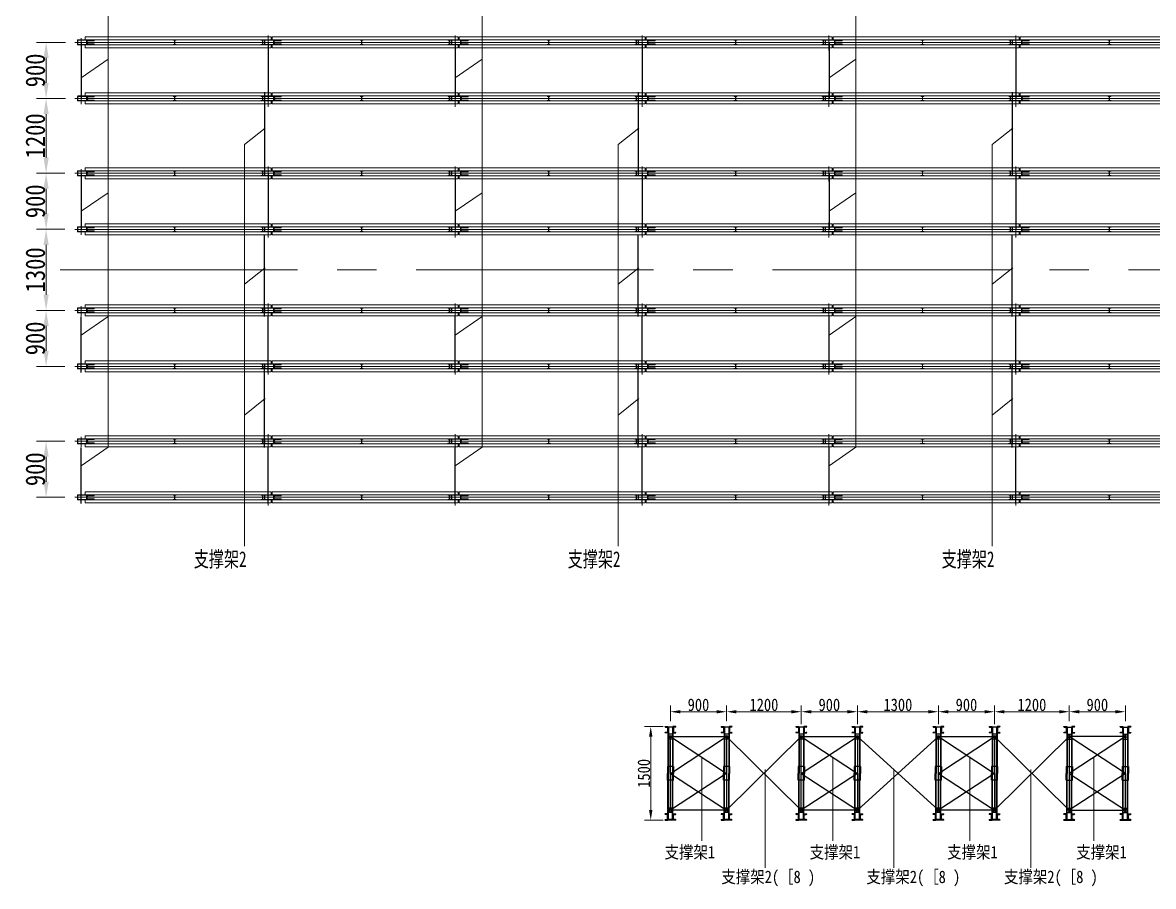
# Model space of a CAD drawing. Header units: millimetres. Extents: x -724662 to -98163, y -2532159 to 119496.
# Drawn here: x -100186.9 to -100005.5, y 114291.8 to 114430.4 of the extents above; entities that cross this region are included whole.
import ezdxf

# ---------------------------------------------------------------- set-up
doc = ezdxf.new("R2010")
doc.units = ezdxf.units.MM
doc.header["$LTSCALE"] = 20
doc.linetypes.add('CENTER', pattern=[2, 1.25, -0.25, 0.25, -0.25])
doc.linetypes.add('CENTER2', pattern=[28.575, 19.05, -3.175, 3.175, -3.175])
doc.layers.get('0').update_dxf_attribs({"lineweight": 25})
for name, color, linetype, lineweight in [('Dim', 6, 'Continuous', 18), ('Layer3', 6, 'CENTER', 9), ('text', 7, 'Continuous', 18), ('中心线', 3, 'CENTER2', 13), ('标注', 1, 'Continuous', 13), ('粗实线', 7, 'Continuous', 25), ('细实线', 1, 'Continuous', 13)]:
    doc.layers.add(name, color=color, linetype=linetype, lineweight=lineweight)
doc.layers.add('点划线', color=6, linetype='CENTER')
doc.styles.get("Standard").update_dxf_attribs({"font": 'simsun.ttf', "width": 0.85})
doc.styles.add('文本1', font='simsun.ttf', dxfattribs={"width": 0.71, "height": 2.2})
doc.dimstyles.new('100', dxfattribs={"dimscale": 1.25, "dimtxt": 2.5, "dimasz": 2, "dimexe": 1.25, "dimexo": 1.25, "dimgap": 0.125, "dimtad": 1, "dimdec": 0, "dimlfac": 100, "dimdsep": 46, "dimtxsty": 'Standard', "dimcen": 0.001, "dimclrd": 256, "dimclre": 256, "dimclrt": 7, "dimadec": 4, "dimazin": 2, "dimtfac": 1, "dimtdec": 0, "dimtmove": 1, "dimatfit": 2, "dimfxlon": 1, "dimlwd": -1, "dimlwe": -1, "dimarcsym": 0})
doc.dimstyles.new('100-0.8', dxfattribs={"dimscale": 0.8, "dimtxt": 2.5, "dimasz": 2, "dimexe": 1.25, "dimexo": 1.25, "dimgap": 0.125, "dimtad": 1, "dimdec": 0, "dimlfac": 100, "dimdsep": 46, "dimtxsty": 'Standard', "dimcen": 0.001, "dimclrd": 256, "dimclre": 256, "dimclrt": 7, "dimadec": 4, "dimazin": 2, "dimtfac": 1, "dimtdec": 0, "dimtmove": 1, "dimatfit": 2, "dimfxlon": 1, "dimlwd": -1, "dimlwe": -1, "dimarcsym": 0})

# ---------------------------------------------------------------- blocks, each defined once
blk = doc.blocks.new('*D608')
at = {"layer": 'Defpoints', "color": 0, "transparency": 16777216}
for p in [(-100177.51, 114427.21), (-100183.14, 114418.21), (-100177.51, 114418.21)]:
    blk.add_point(p, dxfattribs=at)
at = {"layer": '标注', "transparency": 16777216}
for p, q in [((-100180.01, 114427.21), (-100184.7, 114427.21)), ((-100183.14, 114424.71), (-100183.14, 114420.71))]:
    blk.add_line(p, q, dxfattribs=at)
at = {"layer": '标注', "linetype": 'ByBlock', "transparency": 16777216}
blk.add_line((-100180.01, 114418.21), (-100184.7, 114418.21), dxfattribs=at)
at = {"layer": '标注', "transparency": 16777216}
for points in [[(-100183.55, 114424.71), (-100182.72, 114424.71), (-100183.14, 114427.21)], [(-100183.55, 114420.71), (-100182.72, 114420.71), (-100183.14, 114418.21)]]:
    blk.add_solid(points, dxfattribs=at)
at = {"layer": '标注', "color": 7, "transparency": 16777216, "insert": (-100184.86, 114422.71), "char_height": 3.125, "attachment_point": 5, "rotation": 90}
blk.add_mtext('900', dxfattribs=at)
blk = doc.blocks.new('贝雷梁侧面')
at = {"layer": '粗实线', "ltscale": 0.05}
for p, q in [((-528, 8040), (-240, 8040)), ((-528, 8040), (-528, 8040)), ((-480, 7992), (-336, 7992)), ((-288, 7944), (-288, 7536)), ((-240, 8040), (-240, 7440)), ((240, 7980), (-240, 7980)), ((-204, 7980), (-204, 3540)), ((204, 7980), (204, 3540)), ((528, 8040), (240, 8040)), ((240, 8040), (240, 7440)), ((528, 8040), (240, 8040)), ((288, 7944), (288, 7536)), ((480, 7992), (336, 7992)), ((480, 7992), (336, 7992)), ((528, 8040), (528, 8040)), ((528, 8040), (528, 8040)), ((-240, 7440), (-528, 7440)), ((-528, 7440), (-528, 7440)), ((-336, 7488), (-480, 7488)), ((-240, 7440), (-240, 3540)), ((204, 7320), (-204, 7320)), ((204, 6840), (-204, 6840)), ((240, 7440), (528, 7440)), ((240, 7440), (240, 3540)), ((336, 7488), (480, 7488)), ((528, 7440), (528, 7440)), ((-300, 4200), (-300, 3540)), ((-240, 4200), (-300, 4200)), ((-300, 2880), (-300, 3540)), ((-240, -360), (-240, 3540)), ((204, 4200), (-204, 4200)), ((-204, -900), (-204, 3540)), ((204, -900), (204, 3540)), ((300, 4200), (240, 4200)), ((240, -360), (240, 3540)), ((300, 4200), (300, 3540)), ((300, 2880), (300, 3540)), ((-240, 2880), (-300, 2880)), ((204, 2880), (-204, 2880)), ((300, 2880), (240, 2880)), ((204, 180), (-204, 180)), ((-240, -360), (-528, -360)), ((-528, -360), (-528, -360)), ((528, -960), (-528, -960)), ((-528, -960), (-240, -960)), ((-528, -960), (-528, -960)), ((528, -960), (-528, -960)), ((-528, -960), (-240, -960)), ((-528, -960), (-528, -960)), ((-336, -408), (-480, -408)), ((-480, -912), (-336, -912)), ((-480, -912), (-336, -912)), ((-288, -864), (-288, -456)), ((-240, -960), (-240, -360)), ((240, -900), (-240, -900)), ((240, -900), (-240, -900)), ((204, -240), (-204, -240)), ((240, -360), (528, -360)), ((240, -960), (240, -360)), ((288, -864), (288, -456)), ((336, -408), (480, -408)), ((480, -912), (336, -912)), ((480, -912), (336, -912)), ((528, -360), (528, -360)), ((528, -960), (528, -960)), ((528, -960), (528, -960))]:
    blk.add_line(p, q, dxfattribs=at)
for centre in [(0, 7080), (0, 0)]:
    blk.add_circle(centre, 120, dxfattribs=at)
for centre, start, end in [((-480, 8040), 180, 270), ((-336, 7944), 0, 90), ((336, 7944), 90, 180), ((336, 7944), 90, 180), ((480, 8040), 270, 0), ((480, 8040), 270, 0), ((-480, 7440), 90, 180), ((-336, 7536), 270, 0), ((336, 7536), 180, 270), ((480, 7440), 0, 90), ((-480, -360), 180, 270), ((-480, -960), 90, 180), ((-480, -960), 90, 180), ((-336, -456), 0, 90), ((-336, -864), 270, 0), ((-336, -864), 270, 0), ((336, -456), 90, 180), ((336, -864), 180, 270), ((336, -864), 180, 270), ((480, -360), 270, 0), ((480, -960), 0, 90), ((480, -960), 0, 90)]:
    blk.add_arc(centre, 48, start, end, dxfattribs=at)
blk = doc.blocks.new('*D609')
at = {"layer": 'Defpoints', "color": 0, "transparency": 16777216}
for p in [(-100086.12, 114317.41), (-100080.04, 114317.41), (-100080.55, 114302.41)]:
    blk.add_point(p, dxfattribs=at)
at = {"layer": '标注', "linetype": 'ByBlock', "transparency": 16777216}
blk.add_line((-100084.12, 114317.41), (-100087.12, 114317.41), dxfattribs=at)
at = {"layer": '标注', "transparency": 16777216}
for p, q in [((-100086.12, 114304.01), (-100086.12, 114315.81)), ((-100084.12, 114302.41), (-100087.12, 114302.41))]:
    blk.add_line(p, q, dxfattribs=at)
for points in [[(-100086.39, 114315.81), (-100085.85, 114315.81), (-100086.12, 114317.41)], [(-100086.39, 114304.01), (-100085.85, 114304.01), (-100086.12, 114302.41)]]:
    blk.add_solid(points, dxfattribs=at)
at = {"layer": '标注', "color": 7, "transparency": 16777216, "insert": (-100087.22, 114309.91), "char_height": 2, "attachment_point": 5, "rotation": 90}
blk.add_mtext('1500', dxfattribs=at)
blk = doc.blocks.new('*D610')
at = {"layer": 'Defpoints', "color": 0, "transparency": 16777216}
for p in [(-100073.96, 114319.8), (-100082.96, 114317.31), (-100073.96, 114317.31)]:
    blk.add_point(p, dxfattribs=at)
at = {"layer": '标注', "transparency": 16777216}
for p, q in [((-100082.96, 114318.31), (-100082.96, 114320.8)), ((-100081.36, 114319.8), (-100075.56, 114319.8))]:
    blk.add_line(p, q, dxfattribs=at)
at = {"layer": '标注', "linetype": 'ByBlock', "transparency": 16777216}
blk.add_line((-100073.96, 114318.31), (-100073.96, 114320.8), dxfattribs=at)
at = {"layer": '标注', "transparency": 16777216}
for points in [[(-100081.36, 114320.06), (-100081.36, 114319.53), (-100082.96, 114319.8)], [(-100075.56, 114320.06), (-100075.56, 114319.53), (-100073.96, 114319.8)]]:
    blk.add_solid(points, dxfattribs=at)
at = {"layer": '标注', "color": 7, "transparency": 16777216, "insert": (-100078.46, 114320.9), "char_height": 2, "attachment_point": 5}
blk.add_mtext('900', dxfattribs=at)
blk = doc.blocks.new('blphx')
at = {"layer": 'Layer3', "ltscale": 30}
for p, q in [((-86057.24, 142902.69), (-86088.76, 142902.69)), ((-86087.73, 142901.79), (-86087.73, 142903.37)), ((-86057.73, 142901.37), (-86057.73, 142903.8))]:
    blk.add_line(p, q, dxfattribs=at)
at = {"layer": '细实线', "color": 5, "ltscale": 30}
for p, q in [((-86088.33, 142903.03), (-86088.27, 142903.09)), ((-86088.33, 142902.35), (-86088.33, 142903.03)), ((-86088.33, 142902.35), (-86088.27, 142902.29)), ((-86087.08, 142903.09), (-86088.27, 142903.09)), ((-86088.27, 142903.01), (-86088.24, 142903.03)), ((-86088.27, 142902.38), (-86088.27, 142903.01)), ((-86088.27, 142902.38), (-86088.24, 142902.35)), ((-86087.08, 142902.29), (-86088.27, 142902.29)), ((-86087.08, 142903.03), (-86088.24, 142903.03)), ((-86087.08, 142902.35), (-86088.24, 142902.35)), ((-86087.08, 142903.09), (-86087.08, 142903.57)), ((-86057.23, 142903.57), (-86087.08, 142903.57)), ((-86087.08, 142903.06), (-86087.08, 142903.09)), ((-86057.23, 142903.09), (-86087.08, 142903.09)), ((-86087.08, 142902.29), (-86087.08, 142902.33)), ((-86087.08, 142901.81), (-86087.08, 142902.29)), ((-86057.23, 142902.29), (-86087.08, 142902.29)), ((-86086.9, 142903.03), (-86087.05, 142903.03)), ((-86086.9, 142902.35), (-86087.05, 142902.35)), ((-86086.85, 142902.4), (-86086.85, 142902.98)), ((-86086.8, 142902.4), (-86086.8, 142902.98)), ((-86086.6, 142903.03), (-86086.75, 142903.03)), ((-86086.6, 142902.35), (-86086.75, 142902.35)), ((-86086.58, 142903.06), (-86086.58, 142903.09)), ((-86086.58, 142902.29), (-86086.58, 142902.33)), ((-86085.63, 142902.94), (-86086.55, 142902.94)), ((-86085.63, 142902.44), (-86086.55, 142902.44)), ((-86085.63, 142902.94), (-86085.63, 142903.09)), ((-86085.63, 142902.29), (-86085.63, 142902.44)), ((-86072.98, 142903.06), (-86072.98, 142903.09)), ((-86072.98, 142902.29), (-86072.98, 142902.33)), ((-86072.8, 142903.03), (-86072.95, 142903.03)), ((-86072.8, 142902.35), (-86072.95, 142902.35)), ((-86072.75, 142902.4), (-86072.75, 142902.98)), ((-86072.7, 142902.4), (-86072.7, 142902.98)), ((-86072.5, 142903.03), (-86072.65, 142903.03)), ((-86072.5, 142902.35), (-86072.65, 142902.35)), ((-86072.48, 142903.06), (-86072.48, 142903.09)), ((-86072.48, 142902.29), (-86072.48, 142902.33)), ((-86058.88, 142903.06), (-86058.88, 142903.09)), ((-86058.88, 142902.29), (-86058.88, 142902.33)), ((-86058.7, 142903.03), (-86058.85, 142903.03)), ((-86058.7, 142902.35), (-86058.85, 142902.35)), ((-86058.65, 142902.4), (-86058.65, 142902.98)), ((-86058.6, 142902.4), (-86058.6, 142902.98)), ((-86058.4, 142903.03), (-86058.55, 142903.03)), ((-86058.4, 142902.35), (-86058.55, 142902.35)), ((-86058.38, 142903.06), (-86058.38, 142903.09)), ((-86058.38, 142902.29), (-86058.38, 142902.33)), ((-86057.23, 142903.09), (-86057.23, 142903.57)), ((-86057.23, 142903.44), (-86057.15, 142903.44)), ((-86057.23, 142903.14), (-86057.15, 142903.14)), ((-86057.23, 142901.81), (-86057.23, 142902.29)), ((-86057.23, 142902.24), (-86057.15, 142902.24)), ((-86057.13, 142903.42), (-86057.15, 142903.44)), ((-86057.13, 142903.16), (-86057.15, 142903.14)), ((-86057.13, 142902.22), (-86057.15, 142902.24)), ((-86057.13, 142903.16), (-86057.13, 142903.42)), ((-86057.13, 142901.96), (-86057.13, 142902.22)), ((-86057.23, 142901.81), (-86087.08, 142901.81)), ((-86057.23, 142901.94), (-86057.15, 142901.94)), ((-86057.13, 142901.96), (-86057.15, 142901.94))]:
    blk.add_line(p, q, dxfattribs=at)
at = {"layer": '细实线', "color": 5, "ltscale": 30, "extrusion": (0, 0, -1)}
for centre, major_axis, start_param, end_param in [((-86087.05, 142903.06), (-0.0177, 0.0177), 3.926991, 5.497787), ((-86087.05, 142902.33), (-0.0177, 0.0177), 5.497787, 7.068583), ((-86086.9, 142902.98), (-0.0354, 0.0354), 0.785398, 2.356195), ((-86086.9, 142902.4), (0.0354, 0.0354), 0.785398, 2.356195), ((-86086.75, 142902.98), (-0.0354, 0.0354), 5.497787, 7.068583), ((-86086.55, 142902.69), (0.177, 0.177), 2.356195, 5.497787), ((-86086.75, 142902.4), (0.0354, 0.0354), 2.356195, 3.926991), ((-86086.6, 142903.06), (0.0177, 0.0177), 0.785398, 2.356195), ((-86086.6, 142902.33), (0.0177, 0.0177), -0.785398, 0.785398), ((-86072.95, 142903.06), (-0.0177, 0.0177), 3.926991, 5.497787), ((-86072.95, 142902.33), (-0.0177, 0.0177), 5.497787, 7.068583), ((-86072.8, 142902.98), (-0.0354, 0.0354), 0.785398, 2.356195), ((-86072.8, 142902.4), (0.0354, 0.0354), 0.785398, 2.356195), ((-86072.65, 142902.98), (-0.0354, 0.0354), 5.497787, 7.068583), ((-86072.65, 142902.4), (0.0354, 0.0354), 2.356195, 3.926991), ((-86072.5, 142903.06), (0.0177, 0.0177), 0.785398, 2.356195), ((-86072.5, 142902.33), (0.0177, 0.0177), -0.785398, 0.785398), ((-86058.85, 142903.06), (-0.0177, 0.0177), 3.926991, 5.497787), ((-86058.85, 142902.33), (-0.0177, 0.0177), 5.497787, 7.068583), ((-86058.7, 142902.98), (-0.0354, 0.0354), 0.785398, 2.356195), ((-86058.7, 142902.4), (0.0354, 0.0354), 0.785398, 2.356195), ((-86058.55, 142902.98), (-0.0354, 0.0354), 5.497787, 7.068583), ((-86058.55, 142902.4), (0.0354, 0.0354), 2.356195, 3.926991), ((-86058.4, 142903.06), (0.0177, 0.0177), 0.785398, 2.356195), ((-86058.4, 142902.33), (0.0177, 0.0177), -0.785398, 0.785398)]:
    blk.add_ellipse(centre, major_axis=major_axis, ratio=1, start_param=start_param, end_param=end_param, dxfattribs=at)
blk = doc.blocks.new('11pbl')
for p in [(-2949.98, -28.94), (-2919.98, -28.94), (-2889.98, -28.94), (-2859.98, -28.94), (-2829.98, -28.94), (-2799.98, -28.94)]:
    blk.add_blockref('blphx', p)
blk = doc.blocks.new('*D623')
at = {"layer": 'Defpoints', "color": 0, "transparency": 16777216}
for p in [(-100177.51, 114418.21), (-100183.14, 114406.21), (-100178.55, 114406.21)]:
    blk.add_point(p, dxfattribs=at)
at = {"layer": '标注', "transparency": 16777216}
for p, q in [((-100180.01, 114418.21), (-100184.7, 114418.21)), ((-100183.14, 114415.71), (-100183.14, 114408.71))]:
    blk.add_line(p, q, dxfattribs=at)
at = {"layer": '标注', "linetype": 'ByBlock', "transparency": 16777216}
blk.add_line((-100180.11, 114406.21), (-100184.7, 114406.21), dxfattribs=at)
at = {"layer": '标注', "transparency": 16777216}
for points in [[(-100183.55, 114415.71), (-100182.72, 114415.71), (-100183.14, 114418.21)], [(-100183.55, 114408.71), (-100182.72, 114408.71), (-100183.14, 114406.21)]]:
    blk.add_solid(points, dxfattribs=at)
at = {"layer": '标注', "color": 7, "transparency": 16777216, "insert": (-100184.86, 114412.21), "char_height": 3.125, "attachment_point": 5, "rotation": 90}
blk.add_mtext('1200', dxfattribs=at)
blk = doc.blocks.new('*D624')
at = {"layer": 'Defpoints', "color": 0, "transparency": 16777216}
for p in [(-100178.55, 114406.21), (-100183.14, 114397.21), (-100178.55, 114397.21)]:
    blk.add_point(p, dxfattribs=at)
at = {"layer": '标注', "transparency": 16777216}
for p, q in [((-100180.11, 114406.21), (-100184.7, 114406.21)), ((-100183.14, 114403.71), (-100183.14, 114399.71))]:
    blk.add_line(p, q, dxfattribs=at)
at = {"layer": '标注', "linetype": 'ByBlock', "transparency": 16777216}
blk.add_line((-100180.11, 114397.21), (-100184.7, 114397.21), dxfattribs=at)
at = {"layer": '标注', "transparency": 16777216}
for points in [[(-100183.55, 114403.71), (-100182.72, 114403.71), (-100183.14, 114406.21)], [(-100183.55, 114399.71), (-100182.72, 114399.71), (-100183.14, 114397.21)]]:
    blk.add_solid(points, dxfattribs=at)
at = {"layer": '标注', "color": 7, "transparency": 16777216, "insert": (-100184.86, 114401.71), "char_height": 3.125, "attachment_point": 5, "rotation": 90}
blk.add_mtext('900', dxfattribs=at)
blk = doc.blocks.new('*D625')
at = {"layer": 'Defpoints', "color": 0, "transparency": 16777216}
for p in [(-100178.55, 114397.21), (-100183.14, 114384.21), (-100178.55, 114384.21)]:
    blk.add_point(p, dxfattribs=at)
at = {"layer": '标注', "transparency": 16777216}
for p, q in [((-100180.11, 114397.21), (-100184.7, 114397.21)), ((-100183.14, 114394.71), (-100183.14, 114386.71))]:
    blk.add_line(p, q, dxfattribs=at)
at = {"layer": '标注', "linetype": 'ByBlock', "transparency": 16777216}
blk.add_line((-100180.11, 114384.21), (-100184.7, 114384.21), dxfattribs=at)
at = {"layer": '标注', "transparency": 16777216}
for points in [[(-100183.55, 114394.71), (-100182.72, 114394.71), (-100183.14, 114397.21)], [(-100183.55, 114386.71), (-100182.72, 114386.71), (-100183.14, 114384.21)]]:
    blk.add_solid(points, dxfattribs=at)
at = {"layer": '标注', "color": 7, "transparency": 16777216, "insert": (-100184.86, 114390.71), "char_height": 3.125, "attachment_point": 5, "rotation": 90}
blk.add_mtext('1300', dxfattribs=at)
blk = doc.blocks.new('*D626')
at = {"layer": 'Defpoints', "color": 0, "transparency": 16777216}
for p in [(-100178.55, 114384.21), (-100183.14, 114375.21), (-100178.55, 114375.21)]:
    blk.add_point(p, dxfattribs=at)
at = {"layer": '标注', "transparency": 16777216}
for p, q in [((-100180.11, 114384.21), (-100184.7, 114384.21)), ((-100183.14, 114381.71), (-100183.14, 114377.71))]:
    blk.add_line(p, q, dxfattribs=at)
at = {"layer": '标注', "linetype": 'ByBlock', "transparency": 16777216}
blk.add_line((-100180.11, 114375.21), (-100184.7, 114375.21), dxfattribs=at)
at = {"layer": '标注', "transparency": 16777216}
for points in [[(-100183.55, 114381.71), (-100182.72, 114381.71), (-100183.14, 114384.21)], [(-100183.55, 114377.71), (-100182.72, 114377.71), (-100183.14, 114375.21)]]:
    blk.add_solid(points, dxfattribs=at)
at = {"layer": '标注', "color": 7, "transparency": 16777216, "insert": (-100184.86, 114379.71), "char_height": 3.125, "attachment_point": 5, "rotation": 90}
blk.add_mtext('900', dxfattribs=at)
blk = doc.blocks.new('*D636')
at = {"layer": 'Defpoints', "color": 0, "transparency": 16777216}
for p in [(-100061.96, 114319.8), (-100073.96, 114317.31), (-100061.96, 114315.81)]:
    blk.add_point(p, dxfattribs=at)
at = {"layer": '标注', "transparency": 16777216}
for p, q in [((-100073.96, 114318.31), (-100073.96, 114320.8)), ((-100072.36, 114319.8), (-100063.56, 114319.8))]:
    blk.add_line(p, q, dxfattribs=at)
at = {"layer": '标注', "linetype": 'ByBlock', "transparency": 16777216}
blk.add_line((-100061.96, 114317.8), (-100061.96, 114320.8), dxfattribs=at)
at = {"layer": '标注', "transparency": 16777216}
for points in [[(-100072.36, 114320.06), (-100072.36, 114319.53), (-100073.96, 114319.8)], [(-100063.56, 114320.06), (-100063.56, 114319.53), (-100061.96, 114319.8)]]:
    blk.add_solid(points, dxfattribs=at)
at = {"layer": '标注', "color": 7, "transparency": 16777216, "insert": (-100067.96, 114320.9), "char_height": 2, "attachment_point": 5}
blk.add_mtext('1200', dxfattribs=at)
blk = doc.blocks.new('*D637')
at = {"layer": 'Defpoints', "color": 0, "transparency": 16777216}
for p in [(-100052.96, 114319.8), (-100061.96, 114315.81), (-100052.96, 114315.81)]:
    blk.add_point(p, dxfattribs=at)
at = {"layer": '标注', "transparency": 16777216}
for p, q in [((-100061.96, 114317.8), (-100061.96, 114320.8)), ((-100060.36, 114319.8), (-100054.56, 114319.8))]:
    blk.add_line(p, q, dxfattribs=at)
at = {"layer": '标注', "linetype": 'ByBlock', "transparency": 16777216}
blk.add_line((-100052.96, 114317.8), (-100052.96, 114320.8), dxfattribs=at)
at = {"layer": '标注', "transparency": 16777216}
for points in [[(-100060.36, 114320.06), (-100060.36, 114319.53), (-100061.96, 114319.8)], [(-100054.56, 114320.06), (-100054.56, 114319.53), (-100052.96, 114319.8)]]:
    blk.add_solid(points, dxfattribs=at)
at = {"layer": '标注', "color": 7, "transparency": 16777216, "insert": (-100057.46, 114320.9), "char_height": 2, "attachment_point": 5}
blk.add_mtext('900', dxfattribs=at)
blk = doc.blocks.new('*D638')
at = {"layer": 'Defpoints', "color": 0, "transparency": 16777216}
for p in [(-100039.96, 114319.8), (-100052.96, 114315.81), (-100039.96, 114315.81)]:
    blk.add_point(p, dxfattribs=at)
at = {"layer": '标注', "transparency": 16777216}
for p, q in [((-100052.96, 114317.8), (-100052.96, 114320.8)), ((-100051.36, 114319.8), (-100041.56, 114319.8))]:
    blk.add_line(p, q, dxfattribs=at)
at = {"layer": '标注', "linetype": 'ByBlock', "transparency": 16777216}
blk.add_line((-100039.96, 114317.8), (-100039.96, 114320.8), dxfattribs=at)
at = {"layer": '标注', "transparency": 16777216}
for points in [[(-100051.36, 114320.06), (-100051.36, 114319.53), (-100052.96, 114319.8)], [(-100041.56, 114320.06), (-100041.56, 114319.53), (-100039.96, 114319.8)]]:
    blk.add_solid(points, dxfattribs=at)
at = {"layer": '标注', "color": 7, "transparency": 16777216, "insert": (-100046.46, 114320.9), "char_height": 2, "attachment_point": 5}
blk.add_mtext('1300', dxfattribs=at)
blk = doc.blocks.new('*D639')
at = {"layer": 'Defpoints', "color": 0, "transparency": 16777216}
for p in [(-100030.96, 114319.8), (-100039.96, 114315.81), (-100030.96, 114315.81)]:
    blk.add_point(p, dxfattribs=at)
at = {"layer": '标注', "transparency": 16777216}
for p, q in [((-100039.96, 114317.8), (-100039.96, 114320.8)), ((-100038.36, 114319.8), (-100032.56, 114319.8))]:
    blk.add_line(p, q, dxfattribs=at)
at = {"layer": '标注', "linetype": 'ByBlock', "transparency": 16777216}
blk.add_line((-100030.96, 114317.8), (-100030.96, 114320.8), dxfattribs=at)
at = {"layer": '标注', "transparency": 16777216}
for points in [[(-100038.36, 114320.06), (-100038.36, 114319.53), (-100039.96, 114319.8)], [(-100032.56, 114320.06), (-100032.56, 114319.53), (-100030.96, 114319.8)]]:
    blk.add_solid(points, dxfattribs=at)
at = {"layer": '标注', "color": 7, "transparency": 16777216, "insert": (-100035.46, 114320.9), "char_height": 2, "attachment_point": 5}
blk.add_mtext('900', dxfattribs=at)
blk = doc.blocks.new('*D631')
at = {"layer": 'Defpoints', "color": 0, "transparency": 16777216}
for p in [(-100178.55, 114363.21), (-100183.14, 114354.21), (-100178.55, 114354.21)]:
    blk.add_point(p, dxfattribs=at)
at = {"layer": '标注', "transparency": 16777216}
for p, q in [((-100180.11, 114363.21), (-100184.7, 114363.21)), ((-100183.14, 114360.71), (-100183.14, 114356.71))]:
    blk.add_line(p, q, dxfattribs=at)
at = {"layer": '标注', "linetype": 'ByBlock', "transparency": 16777216}
blk.add_line((-100180.11, 114354.21), (-100184.7, 114354.21), dxfattribs=at)
at = {"layer": '标注', "transparency": 16777216}
for points in [[(-100183.55, 114360.71), (-100182.72, 114360.71), (-100183.14, 114363.21)], [(-100183.55, 114356.71), (-100182.72, 114356.71), (-100183.14, 114354.21)]]:
    blk.add_solid(points, dxfattribs=at)
at = {"layer": '标注', "color": 7, "transparency": 16777216, "insert": (-100184.86, 114358.71), "char_height": 3.125, "attachment_point": 5, "rotation": 90}
blk.add_mtext('900', dxfattribs=at)
blk = doc.blocks.new('*D632')
at = {"layer": 'Defpoints', "color": 0, "transparency": 16777216}
for p in [(-100018.96, 114319.8), (-100018.96, 114317.31), (-100009.96, 114317.31)]:
    blk.add_point(p, dxfattribs=at)
at = {"layer": '标注', "linetype": 'ByBlock', "transparency": 16777216}
blk.add_line((-100018.96, 114318.31), (-100018.96, 114320.8), dxfattribs=at)
at = {"layer": '标注', "transparency": 16777216}
for p, q in [((-100011.56, 114319.8), (-100017.36, 114319.8)), ((-100009.96, 114318.31), (-100009.96, 114320.8))]:
    blk.add_line(p, q, dxfattribs=at)
for points in [[(-100017.36, 114320.06), (-100017.36, 114319.53), (-100018.96, 114319.8)], [(-100011.56, 114320.06), (-100011.56, 114319.53), (-100009.96, 114319.8)]]:
    blk.add_solid(points, dxfattribs=at)
at = {"layer": '标注', "color": 7, "transparency": 16777216, "insert": (-100014.46, 114320.9), "char_height": 2, "attachment_point": 5}
blk.add_mtext('900', dxfattribs=at)
blk = doc.blocks.new('*D633')
at = {"layer": 'Defpoints', "color": 0, "transparency": 16777216}
for p in [(-100030.96, 114319.8), (-100018.96, 114317.31), (-100030.96, 114315.81)]:
    blk.add_point(p, dxfattribs=at)
at = {"layer": '标注', "linetype": 'ByBlock', "transparency": 16777216}
blk.add_line((-100030.96, 114317.8), (-100030.96, 114320.8), dxfattribs=at)
at = {"layer": '标注', "transparency": 16777216}
for p, q in [((-100020.56, 114319.8), (-100029.36, 114319.8)), ((-100018.96, 114318.31), (-100018.96, 114320.8))]:
    blk.add_line(p, q, dxfattribs=at)
for points in [[(-100029.36, 114320.06), (-100029.36, 114319.53), (-100030.96, 114319.8)], [(-100020.56, 114320.06), (-100020.56, 114319.53), (-100018.96, 114319.8)]]:
    blk.add_solid(points, dxfattribs=at)
at = {"layer": '标注', "color": 7, "transparency": 16777216, "insert": (-100024.96, 114320.9), "char_height": 2, "attachment_point": 5}
blk.add_mtext('1200', dxfattribs=at)

msp = doc.modelspace()

# ---------------------------------------------------------------- linework, layer by layer
at = {"color": 6, "lineweight": 30}
for p, q in [((-100177.5104, 114427.212), (-100177.5104, 114418.2113)), ((-100147.5104, 114427.212), (-100147.5104, 114418.2113)), ((-100117.5104, 114427.212), (-100117.5104, 114418.2113)), ((-100087.5104, 114427.212), (-100087.5104, 114418.2113)), ((-100057.5104, 114427.212), (-100057.5104, 114418.2113)), ((-100027.5104, 114427.212), (-100027.5104, 114418.2113)), ((-100177.5104, 114406.212), (-100177.5104, 114397.212)), ((-100147.5104, 114406.212), (-100147.5104, 114397.212)), ((-100117.5104, 114406.212), (-100117.5104, 114397.212)), ((-100087.5104, 114406.212), (-100087.5104, 114397.212)), ((-100057.5104, 114406.212), (-100057.5104, 114397.212)), ((-100027.5104, 114406.212), (-100027.5104, 114397.212)), ((-100177.5104, 114374.2106), (-100177.5104, 114383.2113)), ((-100147.5104, 114374.2106), (-100147.5104, 114383.2113)), ((-100117.5104, 114374.2106), (-100117.5104, 114383.2113)), ((-100087.5104, 114374.2106), (-100087.5104, 114383.2113)), ((-100057.5104, 114374.2106), (-100057.5104, 114383.2113)), ((-100027.5104, 114374.2106), (-100027.5104, 114383.2113)), ((-100177.5104, 114353.2106), (-100177.5104, 114362.2113)), ((-100147.5104, 114353.2106), (-100147.5104, 114362.2113)), ((-100117.5104, 114353.2106), (-100117.5104, 114362.2113)), ((-100087.5104, 114353.2106), (-100087.5104, 114362.2113)), ((-100057.5104, 114353.2106), (-100057.5104, 114362.2113)), ((-100027.5104, 114353.2106), (-100027.5104, 114362.2113))]:
    msp.add_line(p, q, dxfattribs=at)
at = {"color": 3, "lineweight": 30}
for p, q in [((-100148.1104, 114419.212), (-100148.1104, 114406.212)), ((-100088.1104, 114419.212), (-100088.1104, 114406.212)), ((-100028.1104, 114419.212), (-100028.1104, 114406.212)), ((-100148.1104, 114383.2106), (-100148.1104, 114396.2106)), ((-100088.1104, 114383.2106), (-100088.1104, 114396.2106)), ((-100028.1104, 114383.2106), (-100028.1104, 114396.2106)), ((-100148.1104, 114362.2106), (-100148.1104, 114375.2106)), ((-100088.1104, 114362.2106), (-100088.1104, 114375.2106)), ((-100028.1104, 114362.2106), (-100028.1104, 114375.2106))]:
    msp.add_line(p, q, dxfattribs=at)
at = {"color": 6}
for p, q in [((-100082.9551, 114315.8085), (-100073.9551, 114309.9085)), ((-100082.9551, 114309.9085), (-100073.9551, 114315.8085)), ((-100061.9551, 114315.8085), (-100052.9551, 114309.9085)), ((-100061.9551, 114309.9085), (-100052.9551, 114315.8085)), ((-100039.9551, 114315.8085), (-100030.9551, 114309.9085)), ((-100039.9551, 114309.9085), (-100030.9551, 114315.8085)), ((-100009.9551, 114315.8085), (-100018.9551, 114309.9085)), ((-100009.9551, 114309.9085), (-100018.9551, 114315.8085)), ((-100082.9551, 114309.9085), (-100073.9551, 114304.0085)), ((-100073.9551, 114309.9085), (-100082.9551, 114304.0085)), ((-100061.9551, 114309.9085), (-100052.9551, 114304.0085)), ((-100052.9551, 114309.9085), (-100061.9551, 114304.0085)), ((-100039.9551, 114309.9085), (-100030.9551, 114304.0085)), ((-100030.9551, 114309.9085), (-100039.9551, 114304.0085)), ((-100009.9551, 114309.9085), (-100018.9551, 114304.0085)), ((-100018.9551, 114309.9085), (-100009.9551, 114304.0085))]:
    msp.add_line(p, q, dxfattribs=at)
for points in [[(-100082.9551, 114315.8085), (-100073.9551, 114315.8085), (-100073.9551, 114304.0085), (-100082.9551, 114304.0085)], [(-100061.9551, 114315.8085), (-100052.9551, 114315.8085), (-100052.9551, 114304.0085), (-100061.9551, 114304.0085)], [(-100039.9551, 114315.8085), (-100030.9551, 114315.8085), (-100030.9551, 114304.0085), (-100039.9551, 114304.0085)], [(-100009.9551, 114315.8085), (-100018.9551, 114315.8085), (-100018.9551, 114304.0085), (-100009.9551, 114304.0085)]]:
    msp.add_lwpolyline(points, close=True, dxfattribs=at)
at = {"layer": 'Dim', "ltscale": 2}
for p, q in [((-100173.1932, 114435.904), (-100173.1932, 114362.2307)), ((-100113.1932, 114435.904), (-100113.1932, 114362.2307)), ((-100053.1932, 114435.904), (-100053.1932, 114362.2307)), ((-100151.3276, 114410.7968), (-100151.3276, 114346.3469)), ((-100091.3276, 114410.7968), (-100091.3276, 114346.3469)), ((-100031.3276, 114410.7968), (-100031.3276, 114346.3469)), ((-100077.9122, 114312.5026), (-100077.9122, 114299.0828)), ((-100056.9122, 114312.5026), (-100056.9122, 114299.0828)), ((-100034.9122, 114312.5026), (-100034.9122, 114299.0828)), ((-100014.998, 114312.5026), (-100014.998, 114299.0828)), ((-100067.7593, 114310.54), (-100067.7593, 114294.7237)), ((-100047.1352, 114310.54), (-100047.1352, 114294.7237)), ((-100025.1508, 114310.54), (-100025.1508, 114294.7237))]:
    msp.add_line(p, q, dxfattribs=at)
at = {"layer": '中心线', "ltscale": 0.1}
msp.add_line((-100180.9039, 114390.712), (-99826.4454, 114390.712), dxfattribs=at)
at = {"layer": '标注'}
for p, q in [((-100177.5104, 114421.5287), (-100173.1932, 114424.52)), ((-100117.5104, 114421.5287), (-100113.1932, 114424.52)), ((-100057.5104, 114421.5287), (-100053.1932, 114424.52)), ((-100148.0104, 114413.455), (-100151.3276, 114410.7968)), ((-100088.0104, 114413.455), (-100091.3276, 114410.7968)), ((-100028.0104, 114413.455), (-100031.3276, 114410.7968)), ((-100177.5104, 114400.0986), (-100173.1932, 114403.09)), ((-100117.5104, 114400.0986), (-100113.1932, 114403.09)), ((-100057.5104, 114400.0986), (-100053.1932, 114403.09)), ((-100148.0104, 114391.0524), (-100151.3276, 114388.3941)), ((-100088.0104, 114391.0524), (-100091.3276, 114388.3941)), ((-100028.0104, 114391.0524), (-100031.3276, 114388.3941)), ((-100177.5104, 114380.2394), (-100173.1932, 114383.2307)), ((-100117.5104, 114380.2394), (-100113.1932, 114383.2307)), ((-100057.5104, 114380.2394), (-100053.1932, 114383.2307)), ((-100148.0104, 114370.0524), (-100151.3276, 114367.3941)), ((-100088.0104, 114370.0524), (-100091.3276, 114367.3941)), ((-100028.0104, 114370.0524), (-100031.3276, 114367.3941)), ((-100177.5104, 114359.2394), (-100173.1932, 114362.2307)), ((-100117.5104, 114359.2394), (-100113.1932, 114362.2307)), ((-100057.5104, 114359.2394), (-100053.1932, 114362.2307)), ((-100073.9551, 114304.0085), (-100061.9551, 114315.8085)), ((-100061.9551, 114304.0085), (-100073.9551, 114315.8085)), ((-100052.9551, 114315.8085), (-100039.9551, 114304.0085)), ((-100039.9551, 114315.8085), (-100052.9551, 114304.0085)), ((-100018.9551, 114304.0085), (-100030.9551, 114315.8085)), ((-100030.9551, 114304.0085), (-100018.9551, 114315.8085))]:
    msp.add_line(p, q, dxfattribs=at)

# ---------------------------------------------------------------- block references
for p in [(-11139.8073, -28446.5418), (-11139.8073, -28455.5418), (-11139.8073, -28467.5418), (-11139.8073, -28476.5418), (-11139.8073, -28489.5418), (-11139.8073, -28498.5418), (-11139.8073, -28510.5418), (-11139.8073, -28519.5418)]:
    msp.add_blockref('11pbl', p, dxfattribs=at)
at = {"layer": '点划线'}
for p, xscale, yscale, zscale in [((-100082.9551, 114304.0085), 0.001666666663368233, 0.001666666663368233, 0.001666666663368233), ((-100073.9551, 114304.0085), 0.001666666663368233, 0.001666666663368233, 0.001666666663368233), ((-100061.9551, 114304.0085), 0.001666666663368233, 0.001666666663368233, 0.001666666663368233), ((-100052.9551, 114304.0085), 0.001666666663368233, 0.001666666663368233, 0.001666666663368233), ((-100039.9551, 114304.0085), 0.001666666663368233, 0.001666666663368233, 0.001666666663368233), ((-100030.9551, 114304.0085), 0.001666666663368233, 0.001666666663368233, 0.001666666663368233), ((-100018.9551, 114304.0085), -0.001666666663368233, 0.001666666677920148, 0.001666666666666667), ((-100009.9551, 114304.0085), -0.001666666663368233, 0.001666666677920148, 0.001666666666666667)]:
    msp.add_blockref('贝雷梁侧面', p, dxfattribs=dict(at, xscale=xscale, yscale=yscale, zscale=zscale))

# ---------------------------------------------------------------- texts
at = {"layer": 'text', "char_height": 2.5, "width": 10.543418, "attachment_point": 3, "style": '文本1'}
for insert in [(-100150.9724, 114345.5433), (-100090.9724, 114345.5433), (-100030.9724, 114345.5433)]:
    msp.add_mtext('支撑架2', dxfattribs=dict(at, insert=insert))
at = {"layer": '标注', "color": 7, "char_height": 2, "attachment_point": 9}
for s, insert in [('支撑架1', (-100075.7922, 114296.0483)), ('支撑架1', (-100052.5056, 114296.0483)), ('支撑架1', (-100030.441, 114296.0483)), ('支撑架1', (-100009.7342, 114296.0483)), ('支撑架2(［8 )', (-100059.7363, 114291.7702)), ('支撑架2(［8 )', (-100036.4497, 114291.7702)), ('支撑架2(［8 )', (-100014.3851, 114291.7702))]:
    msp.add_mtext(s, dxfattribs=dict(at, insert=insert))

# ---------------------------------------------------------------- dimensions: what is measured, and where the dimension line sits
at = {"layer": '标注'}
for base, p1, p2, angle, dimstyle, picture, middle in [((-100183.1382, 114418.2113), (-100177.5104, 114427.212), (-100177.5104, 114418.2113), 90, '100', '*D608', (-100184.857, 114422.7117)), ((-100183.1382, 114406.212), (-100177.5104, 114418.2112), (-100178.5468, 114406.212), 90, '100', '*D623', (-100184.857, 114412.2116)), ((-100183.1382, 114397.212), (-100178.5468, 114406.212), (-100178.5468, 114397.212), 90, '100', '*D624', (-100184.857, 114401.712)), ((-100183.1382, 114384.212), (-100178.5468, 114397.212), (-100178.5468, 114384.212), 90, '100', '*D625', (-100184.857, 114390.712)), ((-100183.1382, 114375.212), (-100178.5468, 114384.212), (-100178.5468, 114375.212), 90, '100', '*D626', (-100184.857, 114379.712)), ((-100183.1382, 114354.212), (-100178.5468, 114363.212), (-100178.5468, 114354.212), 90, '100', '*D631', (-100184.857, 114358.712)), ((-100030.9551, 114319.7978), (-100018.9551, 114317.3085), (-100030.9551, 114315.8085), 180, '100-0.8', '*D633', (-100024.9551, 114320.8978)), ((-100018.9551, 114319.7978), (-100009.9551, 114317.3085), (-100018.9551, 114317.3085), 180, '100-0.8', '*D632', (-100014.4551, 114320.8978)), ((-100086.1204, 114317.4085), (-100080.5546, 114302.4085), (-100080.0399, 114317.4085), 90, '100-0.8', '*D609', (-100087.2204, 114309.9085))]:
    dim = msp.add_linear_dim(base=base, p1=p1, p2=p2, angle=angle, dimstyle=dimstyle, dxfattribs=at)
    dim.commit()
    dim.dimension.update_dxf_attribs({"geometry": picture, "text_midpoint": middle})
for base, p1, p2, picture, middle in [((-100073.9551, 114319.7978), (-100082.9551, 114317.3085), (-100073.9551, 114317.3085), '*D610', (-100078.4551, 114320.8978)), ((-100061.9551, 114319.7978), (-100073.9551, 114317.3085), (-100061.9551, 114315.8085), '*D636', (-100067.9551, 114320.8978)), ((-100052.9551, 114319.7978), (-100061.9551, 114315.8085), (-100052.9551, 114315.8085), '*D637', (-100057.4551, 114320.8978)), ((-100039.9551, 114319.7978), (-100052.9551, 114315.8085), (-100039.9551, 114315.8085), '*D638', (-100046.4551, 114320.8978)), ((-100030.9551, 114319.7978), (-100039.9551, 114315.8085), (-100030.9551, 114315.8085), '*D639', (-100035.4551, 114320.8978))]:
    dim = msp.add_linear_dim(base=base, p1=p1, p2=p2, dimstyle='100-0.8', dxfattribs=at)
    dim.commit()
    dim.dimension.update_dxf_attribs({"geometry": picture, "text_midpoint": middle})

doc.saveas('drawing.dxf')
